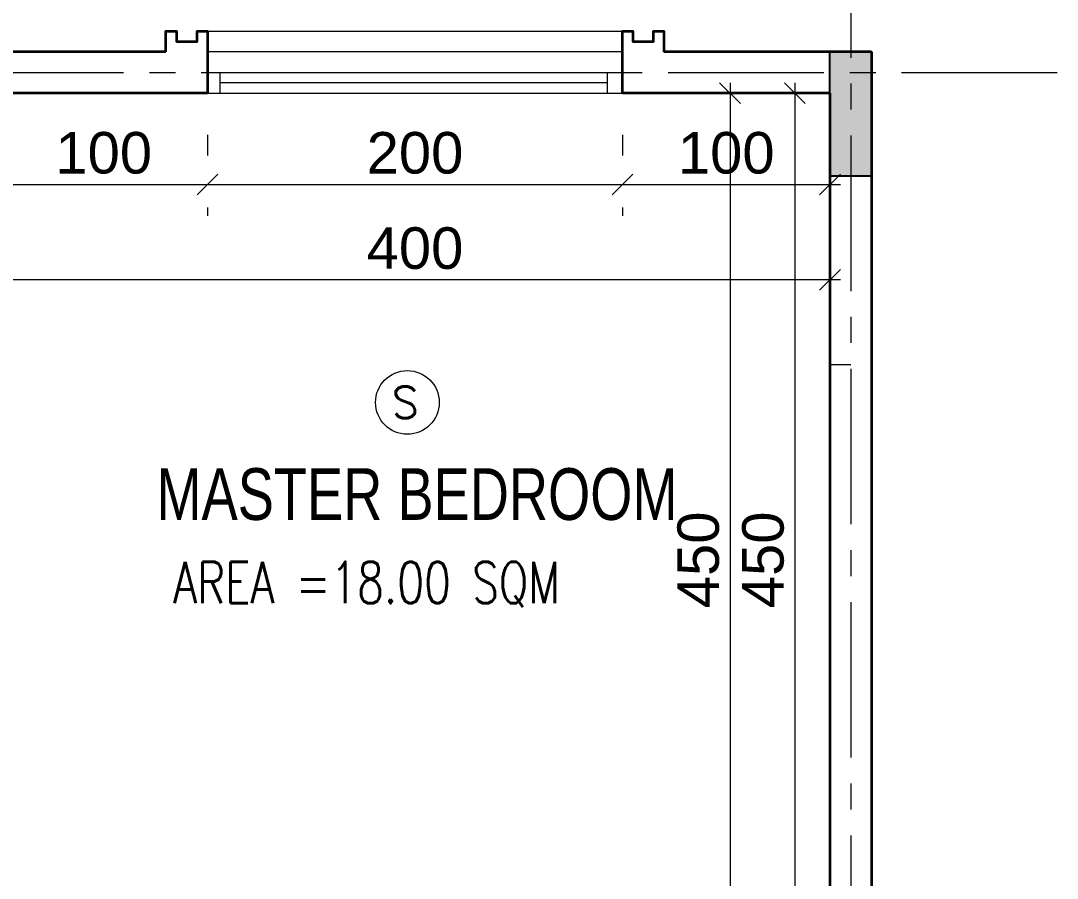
# Model space of a CAD drawing. Header units: millimetres. Extents: x -11627 to -10952, y 10244 to 10588.
# Drawn here: x -11235.068 to -11230.073, y 10468.44 to 10472.576 of the extents above; entities that cross this region are included whole.
import ezdxf

# ---------------------------------------------------------------- set-up
doc = ezdxf.new("R2010")
doc.units = ezdxf.units.MM
doc.header["$PDMODE"] = 35
doc.linetypes.add('DOT', pattern=[0.25, 0, -0.25])
doc.linetypes.add('GROUND FLOOR XREF - option 3$0$FATHER FR$0$CENTER2', pattern=[1.125, 0.75, -0.125, 0.125, -0.125])
doc.layers.get('0').update_dxf_attribs({"lineweight": 5})
doc.layers.get('DEFPOINTS').update_dxf_attribs({"lineweight": 5})
for name, color, linetype, lineweight in [('A-AXIS LINE', 8, 'GROUND FLOOR XREF - option 3$0$FATHER FR$0$CENTER2', 0), ('A-GEN DIMS INTERNAL', 86, 'Continuous', 5), ('A-TEXT', 3, 'Continuous', 13), ('DIM IN', 191, 'Continuous', 5), ('FIRE', 2, 'Continuous', 5), ('S-COL HATCH', 5, 'Continuous', 15), ('text1', 32, 'Continuous', 9), ('WALLS', 4, 'Continuous', 35), ('Window', 57, 'Continuous', 13)]:
    doc.layers.add(name, color=color, linetype=linetype, lineweight=lineweight)
for name, color, linetype in [('CivilDefense', 2, 'Continuous'), ('col1', 6, 'Continuous'), ('INSERT TEXT', 1, 'Continuous')]:
    doc.layers.add(name, color=color, linetype=linetype)
doc.styles.add('GROUND FLOOR XREF - option 3$0$STYLE1', font='arial.ttf', dxfattribs={"height": 0.2})
doc.styles.add('ROMANS', font='romans.shx', dxfattribs={"width": 0.85})
doc.styles.add('SIMPLEX', font='romans.shx', dxfattribs={"width": 0.75})
doc.dimstyles.new('DIM 100', dxfattribs={"dimtxt": 0.2, "dimasz": 0.1, "dimexe": 0.15, "dimexo": 0.2, "dimgap": 0.05, "dimtad": 1, "dimdec": 0, "dimlfac": 100, "dimzin": 1, "dimdsep": 46, "dimtxsty": 'GROUND FLOOR XREF - option 3$0$STYLE1', "dimblk": 'OBLIQUE', "dimcen": 0.02, "dimdle": 0.05, "dimclrd": 256, "dimclre": 6, "dimclrt": 3, "dimadec": 1, "dimazin": 0, "dimtfac": 0.9, "dimtdec": 0, "dimtix": 1, "dimtofl": 0, "dimtmove": 2, "dimatfit": 3, "dimldrblk": 'ARCHTICK', "dimfxl": 1, "dimtolj": 1, "dimtzin": 12, "dimlwd": -1, "dimlwe": -1, "dimarcsym": 0})

# ---------------------------------------------------------------- blocks, each defined once
blk = doc.blocks.new('_Oblique')
at = {"color": 0, "linetype": 'ByBlock', "lineweight": -2}
blk.add_line((-0.5, -0.5), (0.5, 0.5), dxfattribs=at)
blk = doc.blocks.new('*D1149')
at = {"layer": 'A-GEN DIMS INTERNAL', "transparency": 16777216}
blk.add_line((-11231.65, 10472.2756), (-11231.65, 10467.6756), dxfattribs=at)
at = {"layer": 'A-GEN DIMS INTERNAL', "color": 6, "linetype": 'DOT', "transparency": 16777216}
for p, q in [((-11231.52, 10472.2256), (-11231.8, 10472.2256)), ((-11231.3597, 10467.7256), (-11231.8, 10467.7256))]:
    blk.add_line(p, q, dxfattribs=at)
at = {"layer": 'DEFPOINTS', "color": 0, "transparency": 16777216}
for p in [(-11231.32, 10472.2256), (-11231.65, 10467.7256), (-11231.1597, 10467.7256)]:
    blk.add_point(p, dxfattribs=at)
at = {"layer": 'A-GEN DIMS INTERNAL', "transparency": 16777216, "xscale": 0.1, "yscale": 0.1, "zscale": 0.1}
for p, rotation in [((-11231.65, 10472.2256), 90), ((-11231.65, 10467.7256), 270)]:
    blk.add_blockref('_Oblique', p, dxfattribs=dict(at, rotation=rotation))
at = {"layer": 'A-GEN DIMS INTERNAL', "color": 3, "transparency": 16777216, "insert": (-11231.8021, 10469.9756), "char_height": 0.2, "attachment_point": 5, "rotation": 90, "style": 'GROUND FLOOR XREF - option 3$0$STYLE1'}
blk.add_mtext('\\A1;450', dxfattribs=at)
blk = doc.blocks.new('_ArchTick')
at = {"color": 0, "linetype": 'ByBlock', "const_width": 0.15}
blk.add_lwpolyline([(-0.5, -0.5), (0.5, 0.5)], dxfattribs=at)
blk = doc.blocks.new('*D1153')
at = {"layer": 'A-GEN DIMS INTERNAL', "color": 6, "linetype": 'DOT', "transparency": 16777216}
for p, q in [((-11235.1682, 10471.5256), (-11235.1682, 10471.4756)), ((-11231.1682, 10471.5256), (-11231.1682, 10471.4756))]:
    blk.add_line(p, q, dxfattribs=at)
at = {"layer": 'A-GEN DIMS INTERNAL', "transparency": 16777216}
blk.add_line((-11231.1182, 10471.3256), (-11235.2182, 10471.3256), dxfattribs=at)
at = {"layer": 'DEFPOINTS', "color": 0, "transparency": 16777216}
for p in [(-11235.1682, 10471.3256), (-11235.1682, 10471.3256), (-11231.1682, 10471.3256)]:
    blk.add_point(p, dxfattribs=at)
at = {"layer": 'A-GEN DIMS INTERNAL', "transparency": 16777216, "xscale": 0.1, "yscale": 0.1, "zscale": 0.1, "rotation": 180}
blk.add_blockref('_Oblique', (-11235.1682, 10471.3256), dxfattribs=at)
at = {"layer": 'A-GEN DIMS INTERNAL', "transparency": 16777216, "xscale": 0.1, "yscale": 0.1, "zscale": 0.1}
blk.add_blockref('_Oblique', (-11231.1682, 10471.3256), dxfattribs=at)
at = {"layer": 'A-GEN DIMS INTERNAL', "color": 3, "transparency": 16777216, "insert": (-11233.1682, 10471.4777), "char_height": 0.2, "attachment_point": 5, "style": 'GROUND FLOOR XREF - option 3$0$STYLE1'}
blk.add_mtext('\\A1;400', dxfattribs=at)
blk = doc.blocks.new('*D1161')
at = {"layer": 'A-GEN DIMS INTERNAL', "transparency": 16777216}
blk.add_line((-11231.3381, 10472.2756), (-11231.3381, 10467.6756), dxfattribs=at)
at = {"layer": 'A-GEN DIMS INTERNAL', "color": 6, "linetype": 'DOT', "transparency": 16777216}
for p, q in [((-11231.3828, 10472.2256), (-11231.4881, 10472.2256)), ((-11231.3682, 10467.7256), (-11231.4881, 10467.7256))]:
    blk.add_line(p, q, dxfattribs=at)
at = {"layer": 'DEFPOINTS', "color": 0, "transparency": 16777216}
for p in [(-11231.1828, 10472.2256), (-11231.3381, 10467.7256), (-11231.1682, 10467.7256)]:
    blk.add_point(p, dxfattribs=at)
at = {"layer": 'A-GEN DIMS INTERNAL', "transparency": 16777216, "xscale": 0.1, "yscale": 0.1, "zscale": 0.1}
for p, rotation in [((-11231.3381, 10472.2256), 90), ((-11231.3381, 10467.7256), 270)]:
    blk.add_blockref('_Oblique', p, dxfattribs=dict(at, rotation=rotation))
at = {"layer": 'A-GEN DIMS INTERNAL', "color": 3, "transparency": 16777216, "insert": (-11231.4902, 10469.9756), "char_height": 0.2, "attachment_point": 5, "rotation": 90, "style": 'GROUND FLOOR XREF - option 3$0$STYLE1'}
blk.add_mtext('\\A1;450', dxfattribs=at)
blk = doc.blocks.new('*D681')
at = {"layer": 'A-GEN DIMS INTERNAL', "color": 6, "linetype": 'DOT', "transparency": 16777216}
for p, q in [((-11396.2867, 10472.6256), (-11396.2867, 10473.9015)), ((-11374.7867, 10472.6256), (-11374.7867, 10473.9015))]:
    blk.add_line(p, q, dxfattribs=at)
at = {"layer": 'A-GEN DIMS INTERNAL', "transparency": 16777216}
blk.add_line((-11396.3367, 10473.7515), (-11374.7367, 10473.7515), dxfattribs=at)
at = {"layer": 'DEFPOINTS', "color": 0, "transparency": 16777216}
for p in [(-11374.7867, 10473.7515), (-11396.2867, 10472.4256), (-11374.7867, 10472.4256)]:
    blk.add_point(p, dxfattribs=at)
at = {"layer": 'A-GEN DIMS INTERNAL', "transparency": 16777216, "xscale": 0.1, "yscale": 0.1, "zscale": 0.1, "rotation": 180}
blk.add_blockref('_Oblique', (-11396.2867, 10473.7515), dxfattribs=at)
at = {"layer": 'A-GEN DIMS INTERNAL', "transparency": 16777216, "xscale": 0.1, "yscale": 0.1, "zscale": 0.1}
blk.add_blockref('_Oblique', (-11374.7867, 10473.7515), dxfattribs=at)
at = {"layer": 'A-GEN DIMS INTERNAL', "color": 3, "transparency": 16777216, "insert": (-11385.5367, 10473.9036), "char_height": 0.2, "attachment_point": 5, "style": 'GROUND FLOOR XREF - option 3$0$STYLE1'}
blk.add_mtext('\\A1;2150', dxfattribs=at)
blk = doc.blocks.new('trcol')
at = {"layer": 'S-COL HATCH', "linetype": 'Continuous'}
h = blk.add_hatch(color=256, dxfattribs=at)
h.dxf.hatch_style = 1
h.paths.add_polyline_path([(141.6298, -5.5637), (141.8298, -5.5637), (141.8298, -6.1637), (141.6298, -6.1637)])
at = {"layer": 'col1'}
blk.add_lwpolyline([(141.6298, -5.5637), (141.8298, -5.5637), (141.8298, -6.1637), (141.6298, -6.1637)], close=True, dxfattribs=at)
blk = doc.blocks.new('w1')
at = {"layer": 'WALLS'}
for p, q in [((0.2, 1), (0, 1)), ((0, -1), (0.2, -1))]:
    blk.add_line(p, q, dxfattribs=at)
for points in [[(0.2, 1.2), (0.3, 1.2), (0.3, 1.15), (0.25, 1.15), (0.25, 1.05), (0.3, 1.05), (0.3, 1), (0.2, 1)], [(0.2, -1), (0.3, -1), (0.3, -1.05), (0.25, -1.05), (0.25, -1.15), (0.3, -1.15), (0.3, -1.2), (0.2, -1.2)]]:
    blk.add_lwpolyline(points, dxfattribs=at)
at = {"layer": 'Window'}
for p, q in [((0, 1), (0, -1)), ((0.1, 1), (0.1, -1)), ((0.2, -1), (0.2, 1)), ((0.3, 1), (0.3, -1)), ((0.1, 0.9406), (0, 0.9406)), ((0.05, -0.9254), (0.05, 0.9406)), ((0.1, -0.9254), (0, -0.9254))]:
    blk.add_line(p, q, dxfattribs=at)
blk = doc.blocks.new('*D1236')
at = {"layer": 'A-GEN DIMS INTERNAL', "color": 6, "linetype": 'DOT', "transparency": 16777216}
for p, q in [((-11235.1682, 10472.0256), (-11235.1682, 10471.6352)), ((-11234.1682, 10472.0256), (-11234.1682, 10471.6352))]:
    blk.add_line(p, q, dxfattribs=at)
at = {"layer": 'A-GEN DIMS INTERNAL', "transparency": 16777216}
blk.add_line((-11235.2182, 10471.7852), (-11234.1182, 10471.7852), dxfattribs=at)
at = {"layer": 'DEFPOINTS', "color": 0, "transparency": 16777216}
for p in [(-11235.1682, 10472.2256), (-11234.1682, 10472.2256), (-11234.1682, 10471.7852)]:
    blk.add_point(p, dxfattribs=at)
at = {"layer": 'A-GEN DIMS INTERNAL', "transparency": 16777216, "xscale": 0.1, "yscale": 0.1, "zscale": 0.1, "rotation": 180}
blk.add_blockref('_Oblique', (-11235.1682, 10471.7852), dxfattribs=at)
at = {"layer": 'A-GEN DIMS INTERNAL', "transparency": 16777216, "xscale": 0.1, "yscale": 0.1, "zscale": 0.1}
blk.add_blockref('_Oblique', (-11234.1682, 10471.7852), dxfattribs=at)
at = {"layer": 'A-GEN DIMS INTERNAL', "color": 3, "transparency": 16777216, "insert": (-11234.6682, 10471.9373), "char_height": 0.2, "attachment_point": 5, "style": 'GROUND FLOOR XREF - option 3$0$STYLE1'}
blk.add_mtext('\\A1;100', dxfattribs=at)
blk = doc.blocks.new('*D1237')
at = {"layer": 'A-GEN DIMS INTERNAL', "color": 6, "linetype": 'DOT', "transparency": 16777216}
for p, q in [((-11234.1682, 10472.0256), (-11234.1682, 10471.6352)), ((-11232.1682, 10472.0256), (-11232.1682, 10471.6352))]:
    blk.add_line(p, q, dxfattribs=at)
at = {"layer": 'A-GEN DIMS INTERNAL', "transparency": 16777216}
blk.add_line((-11234.2182, 10471.7852), (-11232.1182, 10471.7852), dxfattribs=at)
at = {"layer": 'DEFPOINTS', "color": 0, "transparency": 16777216}
for p in [(-11234.1682, 10472.2256), (-11232.1682, 10472.2256), (-11232.1682, 10471.7852)]:
    blk.add_point(p, dxfattribs=at)
at = {"layer": 'A-GEN DIMS INTERNAL', "transparency": 16777216, "xscale": 0.1, "yscale": 0.1, "zscale": 0.1, "rotation": 180}
blk.add_blockref('_Oblique', (-11234.1682, 10471.7852), dxfattribs=at)
at = {"layer": 'A-GEN DIMS INTERNAL', "transparency": 16777216, "xscale": 0.1, "yscale": 0.1, "zscale": 0.1}
blk.add_blockref('_Oblique', (-11232.1682, 10471.7852), dxfattribs=at)
at = {"layer": 'A-GEN DIMS INTERNAL', "color": 3, "transparency": 16777216, "insert": (-11233.1682, 10471.9373), "char_height": 0.2, "attachment_point": 5, "style": 'GROUND FLOOR XREF - option 3$0$STYLE1'}
blk.add_mtext('\\A1;200', dxfattribs=at)
blk = doc.blocks.new('*D1238')
at = {"layer": 'A-GEN DIMS INTERNAL', "color": 6, "linetype": 'DOT', "transparency": 16777216}
for p, q in [((-11232.1682, 10472.0256), (-11232.1682, 10471.6352)), ((-11231.1682, 10472.0256), (-11231.1682, 10471.6352))]:
    blk.add_line(p, q, dxfattribs=at)
at = {"layer": 'A-GEN DIMS INTERNAL', "transparency": 16777216}
blk.add_line((-11232.2182, 10471.7852), (-11231.1182, 10471.7852), dxfattribs=at)
at = {"layer": 'DEFPOINTS', "color": 0, "transparency": 16777216}
for p in [(-11232.1682, 10472.2256), (-11231.1682, 10472.2256), (-11231.1682, 10471.7852)]:
    blk.add_point(p, dxfattribs=at)
at = {"layer": 'A-GEN DIMS INTERNAL', "transparency": 16777216, "xscale": 0.1, "yscale": 0.1, "zscale": 0.1, "rotation": 180}
blk.add_blockref('_Oblique', (-11232.1682, 10471.7852), dxfattribs=at)
at = {"layer": 'A-GEN DIMS INTERNAL', "transparency": 16777216, "xscale": 0.1, "yscale": 0.1, "zscale": 0.1}
blk.add_blockref('_Oblique', (-11231.1682, 10471.7852), dxfattribs=at)
at = {"layer": 'A-GEN DIMS INTERNAL', "color": 3, "transparency": 16777216, "insert": (-11231.6682, 10471.9373), "char_height": 0.2, "attachment_point": 5, "style": 'GROUND FLOOR XREF - option 3$0$STYLE1'}
blk.add_mtext('\\A1;100', dxfattribs=at)
blk = doc.blocks.new('TGTGTGTGTGTGTG')
at = {"layer": 'A-AXIS LINE'}
for p, q in [((-11374.8867, 10474.272), (-11374.8867, 10449.6118)), ((-11398.2667, 10472.3256), (-11373.8915, 10472.3256))]:
    blk.add_line(p, q, dxfattribs=at)
at = {"layer": 'A-GEN DIMS INTERNAL'}
dim = blk.add_linear_dim(base=(-11374.7867, 10473.7515), p1=(-11396.2867, 10472.4256), p2=(-11374.7867, 10472.4256), dimstyle='DIM 100', dxfattribs=at)
dim.commit()
dim.dimension.update_dxf_attribs({"geometry": '*D681', "text_midpoint": (-11385.5367, 10473.9036)})

msp = doc.modelspace()

# ---------------------------------------------------------------- linework, layer by layer
at = {"layer": 'FIRE'}
msp.add_circle((-11233.2048, 10470.7347), 0.1535, dxfattribs=at)
at = {"layer": 'WALLS'}
for p, q in [((-11234.3682, 10472.4256), (-11235.9682, 10472.4256)), ((-11234.3682, 10472.4256), (-11235.9682, 10472.4256)), ((-11230.9682, 10472.4256), (-11231.9682, 10472.4256)), ((-11230.9682, 10472.4256), (-11230.9682, 10466.9256)), ((-11234.1682, 10472.2256), (-11235.1682, 10472.2256)), ((-11231.1682, 10472.2256), (-11232.1682, 10472.2256)), ((-11231.1682, 10472.2256), (-11231.1682, 10467.7256))]:
    msp.add_line(p, q, dxfattribs=at)
at = {"layer": 'Window'}
msp.add_line((-11231.0682, 10470.9162), (-11231.1682, 10470.9162), dxfattribs=at)

# ---------------------------------------------------------------- block references
msp.add_blockref('trcol', (-11372.798, 10477.9893))
at = {"layer": 'DIM IN'}
msp.add_blockref('TGTGTGTGTGTGTG', (143.8186, 0), dxfattribs=at)
at = {"layer": 'INSERT TEXT', "color": 242, "true_color": 0xcd2027, "rotation": 90}
msp.add_blockref('w1', (-11233.1682, 10472.2256), dxfattribs=at)

# ---------------------------------------------------------------- texts
at = {"layer": 'A-TEXT', "style": 'GROUND FLOOR XREF - option 3$0$STYLE1', "width": 0.75}
msp.add_text('MASTER BEDROOM', height=0.249417, dxfattribs=at).set_placement((-11234.4143, 10470.1682))
at = {"layer": 'CivilDefense', "style": 'ROMANS'}
msp.add_text('S', height=0.1525, dxfattribs=at).set_placement((-11233.2808, 10470.6589))
at = {"layer": 'text1', "style": 'SIMPLEX', "width": 0.75}
msp.add_text('AREA =18.00 SQM', height=0.2, dxfattribs=at).set_placement((-11234.3333, 10469.7663))

# ---------------------------------------------------------------- dimensions: what is measured, and where the dimension line sits
at = {"layer": 'A-GEN DIMS INTERNAL'}
for base, p1, p2, picture, middle in [((-11231.65, 10467.7256), (-11231.32, 10472.2256), (-11231.1597, 10467.7256), '*D1149', (-11231.8021, 10469.9756)), ((-11231.3381, 10467.7256), (-11231.1828, 10472.2256), (-11231.1682, 10467.7256), '*D1161', (-11231.4902, 10469.9756))]:
    dim = msp.add_linear_dim(base=base, p1=p1, p2=p2, angle=90, dimstyle='DIM 100', dxfattribs=at)
    dim.commit()
    dim.dimension.update_dxf_attribs({"geometry": picture, "text_midpoint": middle})
for base, p1, p2, picture, middle in [((-11234.1682, 10471.7852), (-11235.1682, 10472.2256), (-11234.1682, 10472.2256), '*D1236', (-11234.6682, 10471.9373)), ((-11232.1682, 10471.7852), (-11234.1682, 10472.2256), (-11232.1682, 10472.2256), '*D1237', (-11233.1682, 10471.9373)), ((-11231.1682, 10471.7852), (-11232.1682, 10472.2256), (-11231.1682, 10472.2256), '*D1238', (-11231.6682, 10471.9373)), ((-11235.1682, 10471.3256), (-11231.1682, 10471.3256), (-11235.1682, 10471.3256), '*D1153', (-11233.1682, 10471.4777))]:
    dim = msp.add_linear_dim(base=base, p1=p1, p2=p2, dimstyle='DIM 100', dxfattribs=at)
    dim.commit()
    dim.dimension.update_dxf_attribs({"geometry": picture, "text_midpoint": middle})

doc.saveas('drawing.dxf')
